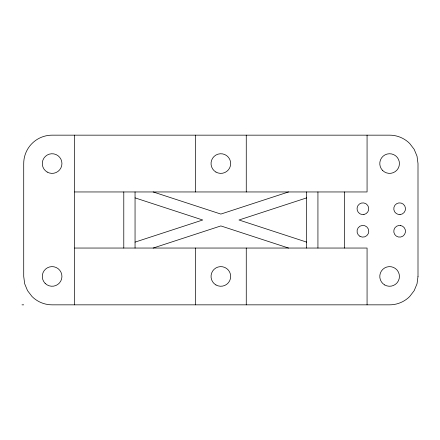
<?xml version="1.0" encoding="UTF-8"?>
<svg xmlns="http://www.w3.org/2000/svg" width="440" height="440" viewBox="0 0 440 440"><rect width="100%" height="100%" fill="white"/><g stroke="black" fill="none" stroke-linecap="round" stroke-linejoin="round"><path stroke-width="0.66" d="M135.053 242.121L202.719 220L135.053 197.879M288.53 191.956L220.858 214.071L153.186 191.956M153.186 248.045L220.858 225.929L288.53 248.045M306.664 197.879L238.992 220L306.664 242.121M74.646 191.956L367.07 191.956L367.07 135.163M74.646 248.045L367.07 248.045L367.07 304.838M22 304.838L23.716 304.838M344.531 191.956L344.531 248.045M317.933 191.956L317.933 248.045M306.664 191.956L306.664 248.045M246.263 135.163L246.263 191.956M246.263 248.045L246.263 304.838M195.454 135.163L195.454 191.956M195.454 248.045L195.454 304.838M135.053 191.956L135.053 248.045M123.783 191.956L123.783 248.045M74.646 135.163L74.646 304.838M418 276.441L417.032 283.789L414.194 290.637L409.684 296.522A28.397 28.397 0 0 1 389.604 304.838L52.107 304.838A28.397 28.397 0 0 1 32.032 296.522L27.522 290.637L24.684 283.789L23.716 276.441L23.716 163.559A28.397 28.397 0 0 1 52.107 135.163L389.604 135.163A28.397 28.397 0 0 1 409.684 143.479L414.194 149.364L417.032 156.211L418 163.559L418 276.441M363.918 214.5L362.389 214.572A5.858 5.858 0 0 1 357.819 205.805A5.858 5.858 0 0 1 367.692 205.365A5.858 5.858 0 0 1 363.918 214.5M400.444 225.467L398.915 225.456A5.858 5.858 0 0 0 394.664 234.377A5.858 5.858 0 0 0 404.547 234.46A5.858 5.858 0 0 0 400.444 225.467M400.015 214.577L398.492 214.478A5.858 5.858 0 0 1 394.906 205.266A5.858 5.858 0 0 1 404.767 205.909A5.858 5.858 0 0 1 400.015 214.577M215.947 172.068A9.829 9.829 0 0 0 230.687 163.559A9.829 9.829 0 0 0 215.947 155.051A9.829 9.829 0 0 0 215.947 172.068M382.657 170.506A9.829 9.829 0 0 0 399.097 166.1A9.829 9.829 0 0 0 387.063 154.066A9.829 9.829 0 0 0 382.657 170.506M45.161 283.388A9.829 9.829 0 0 0 61.6 278.982A9.829 9.829 0 0 0 49.566 266.948A9.829 9.829 0 0 0 45.161 283.388M384.692 284.95A9.829 9.829 0 0 0 399.432 276.441A9.829 9.829 0 0 0 384.692 267.933A9.829 9.829 0 0 0 384.692 284.95M215.947 284.95A9.829 9.829 0 0 0 230.687 276.441A9.829 9.829 0 0 0 215.947 267.933A9.829 9.829 0 0 0 215.947 284.95M47.196 172.068A9.829 9.829 0 0 0 61.936 163.559A9.829 9.829 0 0 0 47.196 155.051A9.829 9.829 0 0 0 47.196 172.068M359.964 236.346A5.858 5.858 0 0 0 368.759 231.27A5.858 5.858 0 0 0 359.964 226.193A5.858 5.858 0 0 0 359.964 236.346"/></g></svg>
